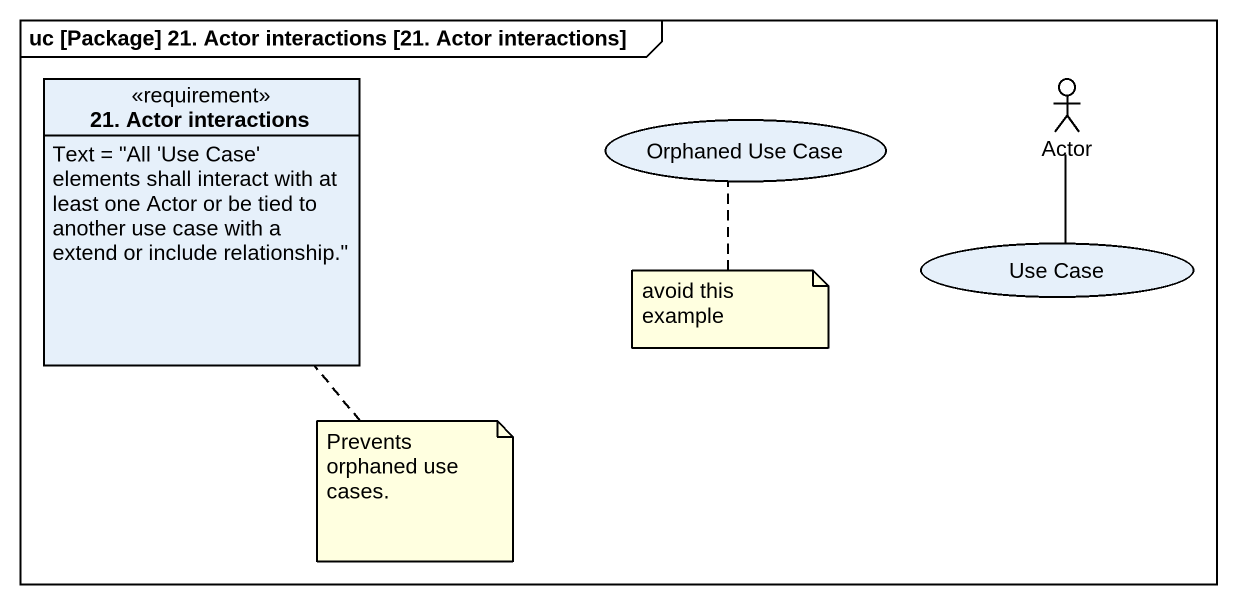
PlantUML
@startuml
mainframe uc [Package] 21. Actor interactions [21. Actor interactions]
allowmixing
hide circle
hide empty members
class "21. Actor interactions" as r21_Actor_interactions <<requirement>> {
  Text = "All 'Use Case' elements shall interact with at least one Actor or be tied to another use case with a extend or include relationship."
}
actor "Actor" as Actor_
usecase "Orphaned Use Case" as Orphaned_Use_Case
usecase "Use Case" as Use_Case
Actor_ -- Use_Case
note bottom of Orphaned_Use_Case : avoid this example
note bottom of r21_Actor_interactions : Prevents orphaned use cases.
@enduml
